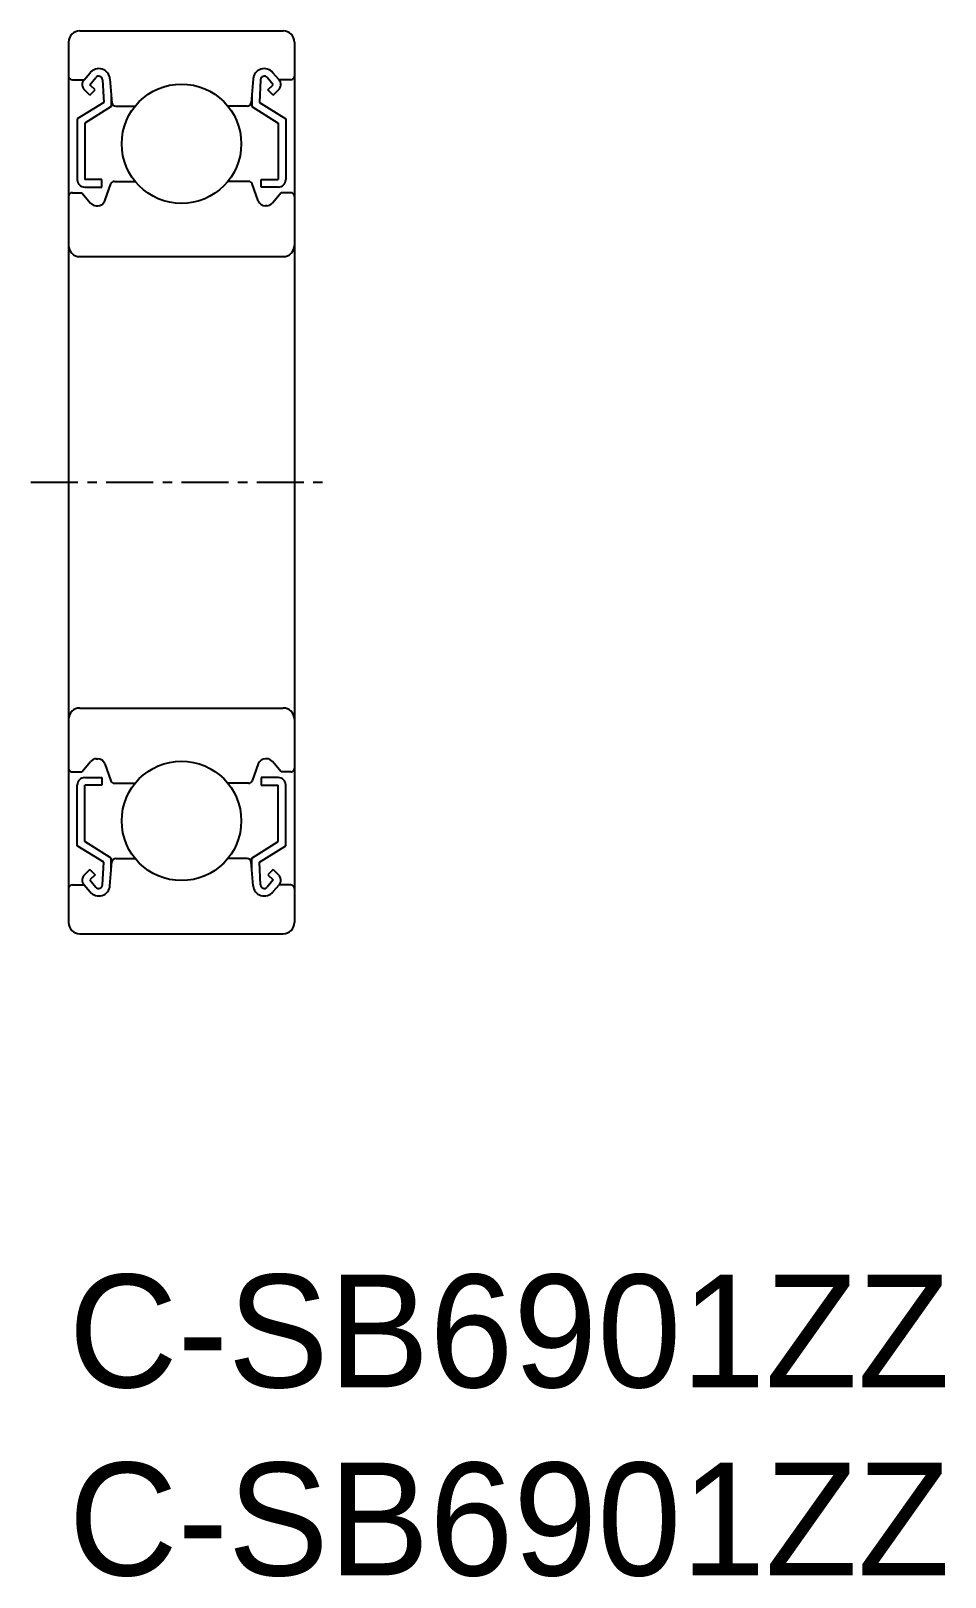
# Model space of a CAD drawing. Extents: x -1 to 23.3, y -8 to 33.1.
import ezdxf

# ---------------------------------------------------------------- set-up
doc = ezdxf.new("R2010")
doc.units = 0
doc.linetypes.add('CENTER', pattern=[2, 1.25, -0.25, 0.25, -0.25])
doc.layers.get('0').update_dxf_attribs({"linetype": 'CONTINUOUS'})
doc.layers.add('CENTER', color=1, linetype='CENTER')

msp = doc.modelspace()

# ---------------------------------------------------------------- linework, layer by layer
for p, q in [((0.3, 33.06), (5.7, 33.06)), ((0, 32.76), (0, 9.36)), ((6, 32.76), (6, 9.36)), ((0.1, 31.76), (0.41, 31.76)), ((0.41, 31.76), (0.57, 31.95)), ((0.563, 31.631), (0.723, 31.821)), ((0.899, 31.762), (0.932, 31.158)), ((1.098, 31.783), (1.153, 31.151)), ((4.902, 31.783), (4.847, 31.151)), ((5.101, 31.762), (5.068, 31.158)), ((5.437, 31.631), (5.277, 31.821)), ((5.59, 31.76), (5.43, 31.95)), ((5.9, 31.76), (5.59, 31.76)), ((0.563, 31.349), (0.422, 31.49)), ((0.705, 31.49), (0.563, 31.631)), ((0.563, 31.349), (0.705, 31.49)), ((1.132, 31.394), (1.132, 31.047)), ((4.868, 31.394), (4.868, 31.047)), ((5.295, 31.49), (5.437, 31.631)), ((5.437, 31.349), (5.295, 31.49)), ((5.437, 31.349), (5.578, 31.49)), ((0.932, 31.158), (0.232, 30.721)), ((1.132, 31.047), (0.432, 30.61)), ((1.253, 31.06), (1.767, 31.06)), ((4.747, 31.06), (4.233, 31.06)), ((4.868, 31.047), (5.568, 30.61)), ((5.068, 31.158), (5.768, 30.721)), ((0.232, 30.721), (0.232, 29.11)), ((0.432, 30.61), (0.432, 29.11)), ((5.568, 30.61), (5.568, 29.11)), ((5.768, 30.721), (5.768, 29.11)), ((0.882, 29.11), (0.432, 29.11)), ((0.432, 28.91), (0.882, 28.91)), ((0.882, 28.91), (0.882, 29.11)), ((0.961, 28.542), (1.125, 28.994)), ((1.219, 29.06), (1.767, 29.06)), ((4.781, 29.06), (4.233, 29.06)), ((5.039, 28.542), (4.875, 28.994)), ((5.118, 28.91), (5.118, 29.11)), ((5.118, 29.11), (5.568, 29.11)), ((5.568, 28.91), (5.118, 28.91)), ((0.1, 28.76), (0.35, 28.76)), ((0.35, 28.76), (0.584, 28.481)), ((0.737, 28.41), (0.773, 28.41)), ((5.263, 28.41), (5.227, 28.41)), ((5.65, 28.76), (5.416, 28.481)), ((5.9, 28.76), (5.65, 28.76)), ((0.3, 27.06), (5.7, 27.06)), ((0.3, 15.06), (5.7, 15.06)), ((0.35, 13.36), (0.584, 13.638)), ((0.737, 13.71), (0.773, 13.71)), ((0.961, 13.578), (1.125, 13.126)), ((5.039, 13.578), (4.875, 13.126)), ((5.263, 13.71), (5.227, 13.71)), ((5.65, 13.36), (5.416, 13.638)), ((0.1, 13.36), (0.35, 13.36)), ((0.432, 13.21), (0.882, 13.21)), ((0.545, 13.21), (0.545, 13.21)), ((0.657, 13.21), (0.657, 13.21)), ((0.882, 13.21), (0.882, 13.01)), ((5.568, 13.21), (5.118, 13.21)), ((5.118, 13.21), (5.118, 13.01)), ((5.9, 13.36), (5.65, 13.36)), ((0.232, 11.399), (0.232, 13.01)), ((0.432, 11.51), (0.432, 13.01)), ((0.882, 13.01), (0.432, 13.01)), ((1.219, 13.06), (1.767, 13.06)), ((4.781, 13.06), (4.233, 13.06)), ((5.118, 13.01), (5.568, 13.01)), ((5.568, 11.51), (5.568, 13.01)), ((5.768, 11.399), (5.768, 13.01)), ((1.132, 11.073), (0.432, 11.51)), ((4.868, 11.073), (5.568, 11.51)), ((0.932, 10.962), (0.232, 11.399)), ((5.068, 10.962), (5.768, 11.399)), ((0.563, 10.771), (0.422, 10.63)), ((0.563, 10.771), (0.705, 10.63)), ((0.899, 10.358), (0.932, 10.962)), ((1.098, 10.337), (1.153, 10.969)), ((1.132, 10.726), (1.132, 11.073)), ((1.253, 11.06), (1.767, 11.06)), ((4.747, 11.06), (4.233, 11.06)), ((4.902, 10.337), (4.847, 10.969)), ((4.868, 10.726), (4.868, 11.073)), ((5.101, 10.358), (5.068, 10.962)), ((5.437, 10.771), (5.295, 10.63)), ((5.437, 10.771), (5.578, 10.63)), ((0.1, 10.36), (0.41, 10.36)), ((0.41, 10.36), (0.57, 10.17)), ((0.705, 10.63), (0.563, 10.489)), ((0.563, 10.489), (0.723, 10.299)), ((5.437, 10.489), (5.277, 10.299)), ((5.295, 10.63), (5.437, 10.489)), ((5.59, 10.36), (5.43, 10.17)), ((5.9, 10.36), (5.59, 10.36)), ((0.3, 9.06), (5.7, 9.06))]:
    msp.add_line(p, q)
for centre in [(3, 30.06), (3, 12.06)]:
    msp.add_circle(centre, 1.587)
for centre, radius, start, end in [((0.3, 32.76), 0.3, 90, 180), ((5.7, 32.76), 0.3, 0, 90), ((0.1, 31.86), 0.1, 180, 270), ((0.563, 31.631), 0.2, 139.9921, 224.998), ((0.8, 31.757), 0.3, 4.935, 139.9921), ((0.8, 31.757), 0.1, 3.0864, 139.9628), ((5.2, 31.757), 0.3, 40.0079, 175.065), ((5.2, 31.757), 0.1, 40.0372, 176.9136), ((5.437, 31.631), 0.2, 315.002, 40.0079), ((5.9, 31.86), 0.1, 270, 0), ((1.253, 31.16), 0.1, 184.935, 269.9989), ((4.747, 31.16), 0.1, 270.0011, 355.065), ((0.432, 29.11), 0.2, 180, 270), ((1.219, 28.96), 0.1, 89.999, 160.0584), ((4.781, 28.96), 0.1, 19.9416, 90.001), ((5.568, 29.11), 0.2, 270, 0), ((0.1, 28.66), 0.1, 90, 180), ((0.737, 28.61), 0.2, 219.9863, 270), ((0.773, 28.61), 0.2, 270, 340.0584), ((5.227, 28.61), 0.2, 199.9416, 270), ((5.263, 28.61), 0.2, 270, 320.0137), ((5.9, 28.66), 0.1, 0, 90), ((0.3, 27.36), 0.3, 180, 270), ((5.7, 27.36), 0.3, 270, 0), ((0.3, 14.76), 0.3, 90, 180), ((5.7, 14.76), 0.3, 0, 90), ((0.737, 13.51), 0.2, 90, 140.0137), ((0.773, 13.51), 0.2, 19.9416, 90), ((5.227, 13.51), 0.2, 90, 160.0584), ((5.263, 13.51), 0.2, 39.9863, 90), ((0.1, 13.46), 0.1, 180, 270), ((0.432, 13.01), 0.2, 90, 180), ((5.568, 13.01), 0.2, 0, 90), ((5.9, 13.46), 0.1, 270, 0), ((1.219, 13.16), 0.1, 199.9416, 270.001), ((4.781, 13.16), 0.1, 269.999, 340.0584), ((1.253, 10.96), 0.1, 90.0011, 175.065), ((4.747, 10.96), 0.1, 4.935, 89.9989), ((0.1, 10.26), 0.1, 90, 180), ((0.563, 10.488), 0.2, 135.002, 220.0079), ((0.8, 10.363), 0.3, 220.0079, 355.065), ((0.8, 10.363), 0.1, 220.0372, 356.9136), ((5.2, 10.363), 0.3, 184.935, 319.9921), ((5.2, 10.363), 0.1, 183.0864, 319.9628), ((5.437, 10.488), 0.2, 319.9921, 44.998), ((5.9, 10.26), 0.1, 0, 90), ((0.3, 9.36), 0.3, 180, 270), ((5.7, 9.36), 0.3, 270, 0)]:
    msp.add_arc(centre, radius, start, end)
at = {"layer": 'CENTER', "color": 1, "linetype": 'CENTER'}
msp.add_line((-1, 21.06), (7, 21.06), dxfattribs=at)

# ---------------------------------------------------------------- texts
at = {"color": 7, "linetype": 'CONTINUOUS'}
for p in [(0, -3), (0, -8)]:
    msp.add_text('C-SB6901ZZ', height=3, dxfattribs=at).set_placement(p)

doc.saveas('drawing.dxf')
